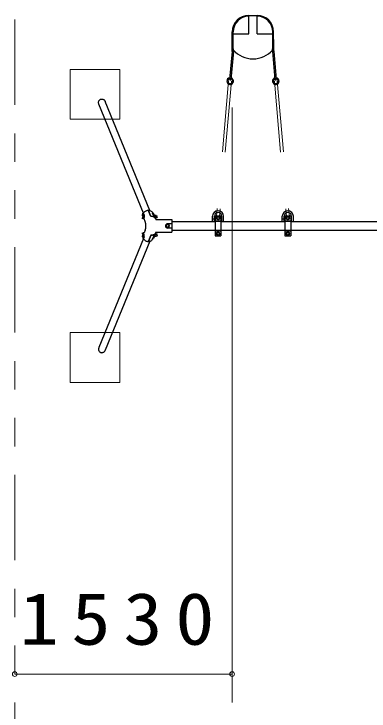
# Model space of a CAD drawing. Units: millimetres on the paper. Extents: x 200 to 813, y 141 to 438.
# Drawn here: x 392.09 to 404.57, y 361.84 to 386.34 of the extents above; entities that cross this region are included whole.
import ezdxf

# ---------------------------------------------------------------- set-up
doc = ezdxf.new("R2010")
doc.units = ezdxf.units.MM
doc.linetypes.add('USER1', pattern=[4.5, 2.5, -2])
doc.linetypes.add('USER3', pattern=[8, 3, -1, 1, -1, 1, -1])
doc.layers.add('線', color=2, linetype='Continuous', lineweight=25)
doc.layers.add('補助', color=2, linetype='Continuous', lineweight=13)
doc.styles.add('ＭＳ ゴシック', font='')
doc.styles.get('ＭＳ ゴシック').set_extended_font_data('MS Gothic')

# ---------------------------------------------------------------- blocks, each defined once
blk = doc.blocks.new('dimension_origin')
at = {"color": 0, "linetype": 'Continuous', "lineweight": -2}
blk.add_circle((0, 0), 1.25, dxfattribs=at)

msp = doc.modelspace()

# ---------------------------------------------------------------- linework, layer by layer
at = {"layer": '線', "color": 7}
for p, q in [((400.342, 386.288), (400.642, 386.288)), ((399.767, 385.113), (399.767, 385.713)), ((399.797, 385.113), (399.797, 385.638)), ((401.187, 385.113), (401.187, 385.638)), ((401.217, 385.113), (401.217, 385.713)), ((399.759, 385.021), (399.672, 384.045)), ((399.806, 385.017), (399.719, 384.04)), ((401.179, 385.017), (401.266, 384.04)), ((401.226, 385.021), (401.313, 384.045)), ((396.645, 379.341), (395.078, 383.17)), ((396.868, 379.436), (395.303, 383.262)), ((396.613, 379.258), (396.619, 379.341)), ((396.619, 379.341), (396.647, 379.341)), ((397.031, 379.19), (396.968, 379.344)), ((396.634, 379.142), (396.63, 379.151)), ((396.664, 379.137), (396.642, 379.137)), ((396.702, 379.044), (396.664, 379.137)), ((397.084, 379.113), (397.071, 379.144)), ((397.084, 379.113), (397.642, 379.113)), ((397.642, 379.113), (397.642, 378.673)), ((397.642, 379.044), (399.167, 379.044)), ((399.367, 379.044), (401.617, 379.044)), ((401.817, 379.044), (404.904, 379.044)), ((396.702, 378.742), (396.664, 378.649)), ((397.642, 378.968), (397.492, 378.968)), ((397.642, 378.818), (397.492, 378.818)), ((397.642, 378.742), (399.167, 378.742)), ((399.367, 378.742), (401.617, 378.742)), ((401.817, 378.742), (404.904, 378.742)), ((396.613, 378.527), (396.619, 378.445)), ((396.634, 378.644), (396.63, 378.635)), ((396.664, 378.649), (396.642, 378.649)), ((397.031, 378.596), (396.968, 378.442)), ((397.084, 378.673), (397.071, 378.642)), ((397.084, 378.673), (397.642, 378.673)), ((396.645, 378.445), (395.078, 374.615)), ((396.868, 378.35), (395.303, 374.523)), ((396.619, 378.445), (396.647, 378.445)), ((396.969, 378.445), (396.996, 378.445))]:
    msp.add_line(p, q, dxfattribs=at)
at = {"layer": '線'}
for p, q in [((400.342, 385.638), (400.342, 386.288)), ((400.642, 385.638), (400.642, 386.288)), ((399.767, 385.638), (400.342, 385.638)), ((399.797, 385.638), (399.797, 385.713)), ((400.642, 385.638), (401.217, 385.638)), ((401.187, 385.638), (401.187, 385.713)), ((399.76, 385.049), (399.76, 385.438)), ((399.76, 385.438), (399.767, 385.438)), ((401.225, 385.438), (401.217, 385.438)), ((401.225, 385.049), (401.225, 385.438)), ((399.767, 385.113), (399.767, 385.049)), ((399.797, 385.113), (399.797, 385.049)), ((399.805, 385.049), (399.805, 385.113)), ((401.18, 385.049), (401.18, 385.113)), ((401.187, 385.113), (401.187, 385.049)), ((401.217, 385.113), (401.217, 385.049)), ((396.588, 379.258), (396.586, 379.255)), ((396.592, 379.258), (396.588, 379.258)), ((396.632, 379.258), (396.592, 379.258)), ((396.644, 379.28), (396.619, 379.341)), ((396.627, 379.271), (396.639, 379.271)), ((396.636, 379.211), (396.632, 379.258)), ((396.672, 379.28), (396.647, 379.341)), ((396.904, 379.218), (396.811, 379.446)), ((396.819, 379.425), (396.821, 379.446)), ((396.909, 379.232), (396.821, 379.446)), ((396.969, 379.341), (396.996, 379.341)), ((397.021, 379.28), (396.996, 379.341)), ((397.024, 379.271), (397.029, 379.271)), ((397.033, 379.265), (397.043, 379.265)), ((397.092, 379.258), (397.048, 379.258)), ((399.072, 379.044), (399.072, 379.23)), ((399.137, 379.044), (399.137, 379.23)), ((399.167, 379.243), (399.367, 379.243)), ((399.167, 379.243), (399.167, 378.543)), ((399.367, 379.243), (399.367, 378.543)), ((399.397, 379.044), (399.397, 379.23)), ((399.462, 379.044), (399.462, 379.23)), ((401.522, 379.044), (401.522, 379.23)), ((401.587, 379.044), (401.587, 379.23)), ((401.617, 379.243), (401.817, 379.243)), ((401.617, 379.243), (401.617, 378.543)), ((401.817, 379.243), (401.817, 378.543)), ((401.847, 379.044), (401.847, 379.23)), ((401.912, 379.044), (401.912, 379.23)), ((396.588, 379.163), (396.585, 379.167)), ((396.588, 379.163), (396.592, 379.163)), ((396.592, 379.163), (396.632, 379.163)), ((396.602, 379.211), (396.636, 379.211)), ((396.627, 379.151), (396.639, 379.151)), ((396.632, 379.163), (396.636, 379.211)), ((397.096, 379.211), (397.053, 379.211)), ((397.058, 379.163), (397.092, 379.163)), ((399.137, 379.13), (399.072, 379.13)), ((399.178, 379.072), (399.358, 379.072)), ((399.268, 379.223), (399.22, 379.195)), ((399.22, 379.195), (399.22, 379.141)), ((399.22, 379.141), (399.268, 379.113)), ((399.315, 379.195), (399.268, 379.223)), ((399.268, 379.113), (399.315, 379.141)), ((399.315, 379.141), (399.315, 379.195)), ((401.587, 379.13), (401.522, 379.13)), ((401.628, 379.072), (401.808, 379.072)), ((401.718, 379.223), (401.67, 379.195)), ((401.67, 379.195), (401.67, 379.141)), ((401.67, 379.141), (401.718, 379.113)), ((401.765, 379.195), (401.718, 379.223)), ((401.718, 379.113), (401.765, 379.141)), ((401.765, 379.141), (401.765, 379.195)), ((397.465, 378.94), (397.438, 378.893)), ((397.438, 378.893), (397.465, 378.845)), ((397.52, 378.94), (397.465, 378.94)), ((397.465, 378.845), (397.52, 378.845)), ((397.547, 378.893), (397.52, 378.94)), ((397.52, 378.845), (397.547, 378.893)), ((396.588, 378.527), (396.585, 378.531)), ((396.588, 378.622), (396.586, 378.619)), ((396.592, 378.622), (396.588, 378.622)), ((396.588, 378.527), (396.592, 378.527)), ((396.632, 378.622), (396.592, 378.622)), ((396.592, 378.527), (396.632, 378.527)), ((396.602, 378.575), (396.636, 378.575)), ((396.644, 378.506), (396.619, 378.445)), ((396.627, 378.635), (396.639, 378.635)), ((396.627, 378.515), (396.639, 378.515)), ((396.636, 378.575), (396.632, 378.622)), ((396.632, 378.527), (396.636, 378.575)), ((396.672, 378.506), (396.647, 378.445)), ((396.904, 378.568), (396.811, 378.34)), ((396.909, 378.554), (396.821, 378.34)), ((397.021, 378.506), (396.996, 378.445)), ((397.024, 378.515), (397.029, 378.515)), ((397.033, 378.521), (397.043, 378.521)), ((397.048, 378.527), (397.092, 378.527)), ((397.096, 378.575), (397.053, 378.575)), ((397.092, 378.622), (397.058, 378.622)), ((399.167, 378.543), (399.367, 378.543)), ((399.177, 378.714), (399.357, 378.714)), ((399.267, 378.673), (399.22, 378.645)), ((399.22, 378.645), (399.22, 378.59)), ((399.22, 378.59), (399.267, 378.563)), ((399.315, 378.645), (399.267, 378.673)), ((399.267, 378.563), (399.315, 378.59)), ((399.315, 378.59), (399.315, 378.645)), ((401.617, 378.543), (401.817, 378.543)), ((401.627, 378.714), (401.807, 378.714)), ((401.717, 378.673), (401.67, 378.645)), ((401.67, 378.645), (401.67, 378.59)), ((401.67, 378.59), (401.717, 378.563)), ((401.765, 378.645), (401.717, 378.673)), ((401.717, 378.563), (401.765, 378.59)), ((401.765, 378.59), (401.765, 378.645)), ((396.819, 378.361), (396.821, 378.34))]:
    msp.add_line(p, q, dxfattribs=at)
at = {"layer": '線', "color": 4, "linetype": 'USER1', "lineweight": 13}
for p, q in [((399.638, 383.984), (399.215, 379.235)), ((399.742, 383.974), (399.32, 379.226)), ((401.243, 383.974), (401.665, 379.226)), ((401.347, 383.984), (401.77, 379.235)), ((399.167, 379.044), (399.367, 379.044)), ((401.617, 379.044), (401.817, 379.044)), ((399.167, 378.742), (399.367, 378.742)), ((401.617, 378.742), (401.817, 378.742))]:
    msp.add_line(p, q, dxfattribs=at)
at = {"layer": '線', "linetype": 'USER3', "lineweight": 13}
msp.add_lwpolyline([(392.122, 398.643), (419.372, 398.643), (419.372, 359.143), (392.122, 359.143)], close=True, dxfattribs=at)
at = {"layer": '線', "color": 4, "linetype": 'USER1', "lineweight": 13}
for points in [[(394.067, 382.643), (395.817, 382.643), (395.817, 384.393), (394.067, 384.393)], [(394.067, 373.393), (395.817, 373.393), (395.817, 375.143), (394.067, 375.143)]]:
    msp.add_lwpolyline(points, close=True, dxfattribs=at)
at = {"layer": '線', "color": 7}
for points in [[(395.078, 383.17), (395.073, 383.187), (395.069, 383.204), (395.067, 383.221), (395.068, 383.239), (395.071, 383.255), (395.075, 383.272), (395.082, 383.287), (395.091, 383.301), (395.101, 383.313), (395.113, 383.324), (395.126, 383.333), (395.14, 383.34), (395.155, 383.345), (395.171, 383.348), (395.187, 383.349), (395.203, 383.347), (395.219, 383.343), (395.234, 383.337), (395.249, 383.328), (395.263, 383.318), (395.275, 383.306), (395.286, 383.293), (395.296, 383.278), (395.303, 383.262)], [(396.647, 379.341), (396.66, 379.362), (396.676, 379.381), (396.694, 379.399), (396.714, 379.414), (396.737, 379.426), (396.761, 379.436), (396.785, 379.443), (396.811, 379.446)], [(396.821, 379.446), (396.845, 379.443), (396.869, 379.436), (396.89, 379.427), (396.911, 379.415), (396.929, 379.4), (396.945, 379.383), (396.958, 379.364), (396.968, 379.344)], [(396.642, 379.137), (396.641, 379.137), (396.639, 379.137), (396.638, 379.138), (396.637, 379.139), (396.635, 379.14), (396.634, 379.142)], [(396.642, 378.649), (396.64, 378.649), (396.638, 378.648), (396.636, 378.646), (396.634, 378.644)], [(396.647, 378.445), (396.66, 378.424), (396.676, 378.405), (396.694, 378.387), (396.714, 378.372), (396.737, 378.359), (396.761, 378.35), (396.785, 378.343), (396.811, 378.34)], [(396.821, 378.34), (396.845, 378.343), (396.869, 378.35), (396.89, 378.359), (396.911, 378.371), (396.929, 378.386), (396.945, 378.403), (396.958, 378.422), (396.968, 378.442)], [(395.078, 374.615), (395.073, 374.599), (395.069, 374.582), (395.067, 374.564), (395.068, 374.547), (395.071, 374.53), (395.075, 374.514), (395.082, 374.499), (395.091, 374.485), (395.101, 374.472), (395.113, 374.462), (395.126, 374.452), (395.14, 374.445), (395.155, 374.44), (395.171, 374.438), (395.187, 374.437), (395.203, 374.439), (395.219, 374.443), (395.234, 374.449), (395.249, 374.457), (395.263, 374.468), (395.275, 374.479), (395.286, 374.493), (395.296, 374.508), (395.303, 374.523)]]:
    msp.add_lwpolyline(points, dxfattribs=at)
at = {"layer": '線'}
for points in [[(396.62, 379.163), (396.622, 379.158), (396.623, 379.155), (396.625, 379.152), (396.626, 379.151), (396.628, 379.151), (396.629, 379.153), (396.631, 379.156), (396.632, 379.16), (396.634, 379.166), (396.635, 379.172), (396.636, 379.179), (396.636, 379.188), (396.637, 379.196), (396.637, 379.205), (396.637, 379.214), (396.637, 379.223), (396.636, 379.232), (396.636, 379.24), (396.635, 379.248), (396.634, 379.255), (396.633, 379.26), (396.631, 379.265), (396.63, 379.268), (396.628, 379.27), (396.627, 379.271), (396.625, 379.27), (396.624, 379.268), (396.622, 379.265), (396.621, 379.262), (396.62, 379.258)], [(396.639, 379.151), (396.64, 379.151), (396.642, 379.153), (396.643, 379.156), (396.644, 379.159), (396.645, 379.163), (396.646, 379.169), (396.647, 379.174), (396.648, 379.181), (396.649, 379.188), (396.649, 379.195), (396.649, 379.203), (396.649, 379.211), (396.649, 379.219), (396.649, 379.226), (396.649, 379.234), (396.648, 379.241), (396.647, 379.247), (396.646, 379.253), (396.645, 379.259), (396.644, 379.263), (396.643, 379.266), (396.642, 379.269), (396.64, 379.27), (396.639, 379.271)], [(396.994, 379.209), (396.954, 379.225), (396.909, 379.232)], [(397.05, 379.173), (397.051, 379.179), (397.051, 379.184), (397.052, 379.191), (397.052, 379.198), (397.053, 379.204), (397.053, 379.211), (397.053, 379.218), (397.052, 379.225), (397.052, 379.232), (397.051, 379.238), (397.051, 379.244), (397.05, 379.249), (397.049, 379.254), (397.048, 379.258), (397.047, 379.261), (397.046, 379.263), (397.044, 379.264), (397.043, 379.265)], [(396.657, 379.166), (396.657, 379.162), (396.657, 379.158), (396.656, 379.155), (396.655, 379.151), (396.654, 379.148), (396.653, 379.145), (396.651, 379.142), (396.649, 379.14), (396.647, 379.138), (396.646, 379.137), (396.644, 379.137), (396.641, 379.137), (396.639, 379.137), (396.638, 379.138), (396.636, 379.14), (396.634, 379.142)], [(397.071, 379.144), (397.059, 379.162), (397.044, 379.179), (397.026, 379.193), (397.005, 379.204), (396.982, 379.212), (396.957, 379.218), (396.931, 379.219), (396.904, 379.218)], [(397.1, 379.199), (397.1, 379.205), (397.1, 379.211), (397.1, 379.217), (397.1, 379.223)], [(396.62, 378.527), (396.622, 378.522), (396.623, 378.519), (396.625, 378.516), (396.626, 378.515), (396.628, 378.515), (396.629, 378.517), (396.631, 378.52), (396.632, 378.524), (396.634, 378.529), (396.635, 378.536), (396.636, 378.543), (396.636, 378.551), (396.637, 378.56), (396.637, 378.569), (396.637, 378.578), (396.637, 378.587), (396.636, 378.596), (396.636, 378.604), (396.635, 378.612), (396.634, 378.619), (396.633, 378.624), (396.631, 378.629), (396.63, 378.632), (396.628, 378.634), (396.627, 378.635), (396.625, 378.634), (396.624, 378.632), (396.622, 378.628), (396.621, 378.626), (396.62, 378.622)], [(396.657, 378.62), (396.657, 378.624), (396.657, 378.627), (396.656, 378.631), (396.655, 378.635), (396.654, 378.638), (396.653, 378.641), (396.651, 378.644), (396.649, 378.646), (396.647, 378.647), (396.645, 378.648), (396.643, 378.649), (396.641, 378.649), (396.639, 378.648), (396.637, 378.647), (396.636, 378.646), (396.634, 378.644)], [(396.639, 378.515), (396.64, 378.515), (396.642, 378.517), (396.643, 378.519), (396.644, 378.523), (396.645, 378.527), (396.646, 378.532), (396.647, 378.538), (396.648, 378.545), (396.649, 378.552), (396.649, 378.559), (396.649, 378.567), (396.649, 378.575), (396.649, 378.583), (396.649, 378.59), (396.649, 378.598), (396.648, 378.605), (396.647, 378.611), (396.646, 378.617), (396.645, 378.622), (396.644, 378.627), (396.643, 378.63), (396.642, 378.633), (396.64, 378.634), (396.639, 378.635)], [(397.071, 378.642), (397.059, 378.623), (397.044, 378.607), (397.026, 378.593), (397.005, 378.582), (396.982, 378.573), (396.957, 378.568), (396.931, 378.566), (396.904, 378.568)], [(396.994, 378.577), (396.954, 378.56), (396.909, 378.554)], [(397.029, 378.515), (397.03, 378.515), (397.032, 378.517), (397.033, 378.52), (397.034, 378.525), (397.035, 378.53), (397.037, 378.536), (397.037, 378.543), (397.038, 378.551), (397.039, 378.559), (397.039, 378.568), (397.039, 378.576), (397.039, 378.585), (397.038, 378.593), (397.038, 378.601)], [(397.043, 378.521), (397.045, 378.522), (397.046, 378.523), (397.047, 378.526), (397.048, 378.53), (397.05, 378.535), (397.051, 378.541), (397.051, 378.547), (397.052, 378.554), (397.052, 378.562), (397.053, 378.569), (397.053, 378.577), (397.052, 378.585), (397.052, 378.593), (397.052, 378.6), (397.051, 378.606), (397.05, 378.613)], [(397.1, 378.563), (397.1, 378.569), (397.1, 378.575), (397.1, 378.581), (397.1, 378.587)]]:
    msp.add_lwpolyline(points, dxfattribs=at)
for centre, radius in [((399.268, 379.168), 0.06), ((401.718, 379.168), 0.06), ((399.268, 379.168), 0.0475), ((401.718, 379.168), 0.0475), ((397.492, 378.893), 0.06), ((397.492, 378.893), 0.0475), ((399.267, 378.618), 0.06), ((399.267, 378.618), 0.0475), ((401.717, 378.618), 0.06), ((401.717, 378.618), 0.0475)]:
    msp.add_circle(centre, radius, dxfattribs=at)
at = {"layer": '線', "color": 7}
for centre, radius, start, end in [((400.342, 385.713), 0.575, 90, 180), ((400.642, 385.713), 0.575, 0, 90), ((399.782, 385.019), 0.0238, 354.916, 174.916), ((401.202, 385.019), 0.0238, 5.084, 185.084), ((399.69, 383.979), 0.117, 96.5774, 73.2546), ((399.69, 383.979), 0.0875, 100.6653, 69.1667), ((399.696, 384.043), 0.0238, 174.916, 354.916), ((401.295, 383.979), 0.117, 106.7454, 83.4226), ((401.295, 383.979), 0.0875, 110.8333, 79.3347), ((401.289, 384.043), 0.0238, 185.084, 5.084), ((396.333, 378.893), 0.398, 337.7511, 22.249), ((397.492, 378.893), 0.075, 90, 270)]:
    msp.add_arc(centre, radius, start, end, dxfattribs=at)
at = {"layer": '線'}
for centre, radius, start, end in [((400.342, 385.713), 0.545, 90, 180), ((400.642, 385.713), 0.545, 0, 90), ((399.782, 385.019), 0.0312, 147.6125, 215.4518), ((399.735, 385.049), 0.025, 327.6125, 0), ((399.782, 385.019), 0.0238, 354.916, 174.916), ((399.735, 385.049), 0.0325, 327.6125, 0), ((399.83, 385.049), 0.0325, 180, 212.3875), ((400.492, 385.689), 0.926, 222.0529, 317.9471), ((399.782, 385.019), 0.0312, 314.3802, 32.3875), ((399.83, 385.049), 0.025, 180, 212.3875), ((401.202, 385.019), 0.0312, 147.6125, 225.6198), ((401.155, 385.049), 0.025, 327.6125, 0), ((401.202, 385.019), 0.0238, 5.084, 185.084), ((401.155, 385.049), 0.0325, 327.6125, 0), ((401.25, 385.049), 0.0325, 180, 212.3875), ((401.25, 385.049), 0.025, 180, 212.3875), ((401.202, 385.019), 0.0312, 324.5482, 32.3875), ((396.3, 379.182), 0.358, 357.4138, 15.7856), ((396.677, 379.182), 0.358, 0.7019, 15.7856), ((397.095, 379.211), 0.04, 272.3626, 87.6374), ((399.267, 379.23), 0.195, 0, 180), ((399.267, 379.23), 0.13, 0, 180), ((401.717, 379.23), 0.195, 0, 180), ((401.717, 379.23), 0.13, 0, 180), ((396.3, 378.603), 0.358, 344.2144, 2.5862), ((396.677, 378.603), 0.358, 344.2144, 359.2981), ((397.095, 378.575), 0.04, 272.3626, 87.6374)]:
    msp.add_arc(centre, radius, start, end, dxfattribs=at)
for points, knots in [([(396.672, 379.28), (396.672, 379.278), (396.673, 379.276), (396.673, 379.273), (396.674, 379.271), (396.674, 379.269), (396.674, 379.267), (396.675, 379.265), (396.675, 379.262), (396.675, 379.26), (396.675, 379.258), (396.675, 379.256), (396.675, 379.254), (396.675, 379.251), (396.675, 379.249), (396.674, 379.247), (396.674, 379.245), (396.674, 379.243), (396.673, 379.24), (396.673, 379.238), (396.672, 379.236), (396.672, 379.234), (396.671, 379.232), (396.671, 379.23), (396.67, 379.227), (396.669, 379.225), (396.669, 379.223), (396.668, 379.221), (396.668, 379.219), (396.667, 379.217), (396.667, 379.215), (396.666, 379.212), (396.666, 379.21), (396.665, 379.208), (396.665, 379.206), (396.665, 379.204), (396.665, 379.201), (396.664, 379.199), (396.664, 379.197), (396.664, 379.195), (396.664, 379.193), (396.664, 379.19), (396.664, 379.188), (396.664, 379.186), (396.663, 379.184), (396.663, 379.182)], [0, 0, 0, 0, 1, 1, 1, 2, 2, 2, 3, 3, 3, 4, 4, 4, 5, 5, 5, 6, 6, 6, 7, 7, 7, 8, 8, 8, 9, 9, 9, 10, 10, 10, 11, 11, 11, 12, 12, 12, 13, 13, 13, 14, 14, 14, 15, 15, 15, 15]), ([(396.663, 379.182), (396.663, 379.18), (396.663, 379.179), (396.663, 379.177), (396.663, 379.176), (396.663, 379.174), (396.663, 379.173), (396.663, 379.171), (396.663, 379.17), (396.663, 379.168), (396.663, 379.167), (396.663, 379.165), (396.663, 379.164), (396.663, 379.162), (396.662, 379.161), (396.663, 379.159), (396.663, 379.158), (396.663, 379.156), (396.663, 379.155), (396.663, 379.153), (396.663, 379.152), (396.663, 379.15), (396.663, 379.149), (396.663, 379.147), (396.663, 379.146), (396.663, 379.144), (396.663, 379.143), (396.663, 379.141), (396.663, 379.14), (396.663, 379.138), (396.664, 379.137)], [0, 0, 0, 0, 1, 1, 1, 2, 2, 2, 3, 3, 3, 4, 4, 4, 5, 5, 5, 6, 6, 6, 7, 7, 7, 8, 8, 8, 9, 9, 9, 10, 10, 10, 10]), ([(396.663, 378.604), (396.663, 378.606), (396.663, 378.607), (396.663, 378.609), (396.663, 378.61), (396.663, 378.612), (396.663, 378.613), (396.663, 378.615), (396.663, 378.616), (396.663, 378.618), (396.663, 378.619), (396.663, 378.621), (396.663, 378.622), (396.663, 378.624), (396.662, 378.625), (396.663, 378.627), (396.663, 378.628), (396.663, 378.63), (396.663, 378.631), (396.663, 378.633), (396.663, 378.634), (396.663, 378.636), (396.663, 378.637), (396.663, 378.639), (396.663, 378.64), (396.663, 378.642), (396.663, 378.643), (396.663, 378.645), (396.663, 378.646), (396.663, 378.648), (396.664, 378.649)], [0, 0, 0, 0, 1, 1, 1, 2, 2, 2, 3, 3, 3, 4, 4, 4, 5, 5, 5, 6, 6, 6, 7, 7, 7, 8, 8, 8, 9, 9, 9, 10, 10, 10, 10]), ([(396.672, 378.506), (396.672, 378.508), (396.673, 378.51), (396.673, 378.512), (396.674, 378.515), (396.674, 378.517), (396.674, 378.519), (396.675, 378.521), (396.675, 378.523), (396.675, 378.526), (396.675, 378.528), (396.675, 378.53), (396.675, 378.532), (396.675, 378.534), (396.675, 378.537), (396.674, 378.539), (396.674, 378.541), (396.674, 378.543), (396.673, 378.545), (396.673, 378.548), (396.672, 378.55), (396.672, 378.552), (396.671, 378.554), (396.671, 378.556), (396.67, 378.558), (396.669, 378.56), (396.669, 378.563), (396.668, 378.565), (396.668, 378.567), (396.667, 378.569), (396.667, 378.571), (396.666, 378.573), (396.666, 378.576), (396.665, 378.578), (396.665, 378.58), (396.665, 378.582), (396.665, 378.584), (396.664, 378.587), (396.664, 378.589), (396.664, 378.591), (396.664, 378.593), (396.664, 378.595), (396.664, 378.598), (396.664, 378.6), (396.663, 378.602), (396.663, 378.604)], [0, 0, 0, 0, 1, 1, 1, 2, 2, 2, 3, 3, 3, 4, 4, 4, 5, 5, 5, 6, 6, 6, 7, 7, 7, 8, 8, 8, 9, 9, 9, 10, 10, 10, 11, 11, 11, 12, 12, 12, 13, 13, 13, 14, 14, 14, 15, 15, 15, 15])]:
    msp.add_open_spline(points, degree=3, knots=knots, dxfattribs=at)
at = {"layer": '補助'}
for p, q in [((399.76, 383.049), (399.76, 362.143)), ((399.76, 363.143), (392.122, 363.143))]:
    msp.add_line(p, q, dxfattribs=at)

# ---------------------------------------------------------------- block references
at = {"layer": '補助', "xscale": 0.0667, "yscale": 0.0667}
msp.add_blockref('dimension_origin', (392.122, 363.143), dxfattribs=at)
at = {"layer": '補助', "xscale": 0.0667, "yscale": 0.0667, "rotation": 180}
msp.add_blockref('dimension_origin', (399.76, 363.143), dxfattribs=at)

# ---------------------------------------------------------------- texts
at = {"layer": '補助', "insert": (395.941, 364.143), "char_height": 1.833, "attachment_point": 8, "style": 'ＭＳ ゴシック'}
msp.add_mtext('\\T1.33;\\W1.1;1530', dxfattribs=at)

doc.saveas('drawing.dxf')
